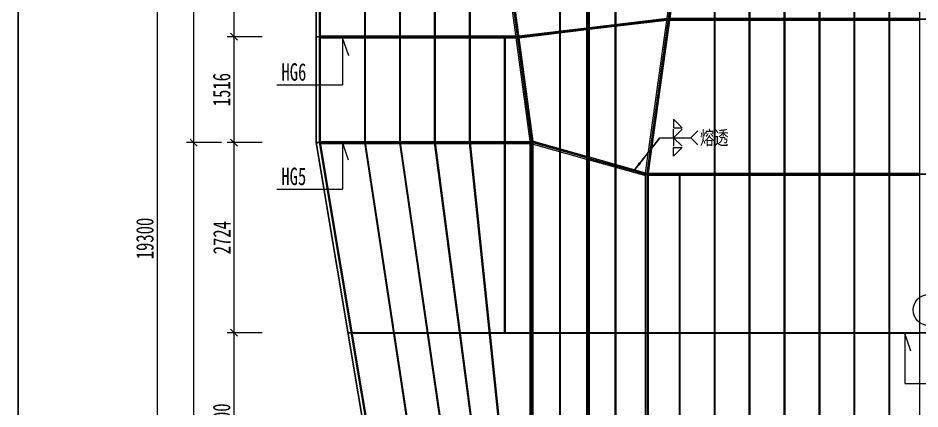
# Model space of a CAD drawing. Header units: millimetres. Extents: x -89049 to 410567, y -307459 to -100425.
# Drawn here: x 86067 to 98978, y -154312 to -148714 of the extents above; entities that cross this region are included whole.
import ezdxf
from ezdxf.enums import TextEntityAlignment as Align

# ---------------------------------------------------------------- set-up
doc = ezdxf.new("R2010")
doc.units = ezdxf.units.MM
doc.layers.get('Defpoints').update_dxf_attribs({"color": 8})
for name, color, linetype, lineweight in [('Dim', 4, 'Continuous', 15), ('文字', 7, 'Continuous', 15), ('细实线', 4, 'Continuous', 15), ('钢板粗线', 1, 'Continuous', 25)]:
    doc.layers.add(name, color=color, linetype=linetype, lineweight=lineweight)
doc.layers.add('Text', color=4, linetype='Continuous')
doc.styles.add('111', font='', dxfattribs={"width": 0.7})
doc.styles.add('BM_Dim', font='', dxfattribs={"width": 0.85})
doc.styles.add('SMEDI', font='', dxfattribs={"width": 0.75})
doc.styles.get("Standard").update_dxf_attribs({"font": ''})
doc.styles.get('111').set_extended_font_data('仿宋_GB2312')
doc.styles.get('BM_Dim').set_extended_font_data('仿宋_GB2312')
doc.styles.get('SMEDI').set_extended_font_data('仿宋_GB2312')
doc.styles.get('Standard').set_extended_font_data('仿宋_GB2312')
doc.dimstyles.new('200', dxfattribs={"dimscale": 0, "dimtxt": 2.5, "dimasz": 1, "dimexe": 1, "dimexo": 1, "dimgap": 0.6, "dimtad": 1, "dimdec": 0, "dimdsep": 46, "dimtxsty": '111', "dimblk": 'OBLIQUE', "dimcen": 0, "dimclrd": 4, "dimclre": 4, "dimclrt": 4, "dimadec": 1, "dimazin": 2, "dimtfac": 1, "dimtdec": 0, "dimtix": 1, "dimtmove": 2, "dimatfit": 3, "dimfxl": 4, "dimfxlon": 1, "dimtolj": 1, "dimlwd": -1, "dimlwe": -1, "dimarcsym": 0})
doc.dimstyles.new('MSteel_1.0_1.0', dxfattribs={"dimtxt": 3, "dimasz": 1.2, "dimexe": 1, "dimexo": 1, "dimgap": 1, "dimtad": 3, "dimtoh": 1, "dimdec": 0, "dimzin": 0, "dimdsep": 46, "dimtxsty": 'Standard', "dimblk": 'ARCHTICK', "dimcen": 0.09, "dimclrd": 3, "dimclre": 3, "dimadec": 0, "dimazin": 0, "dimtfac": 1, "dimtdec": 4, "dimtofl": 0, "dimtmove": 0, "dimatfit": 3, "dimfxl": 1, "dimtolj": 1, "dimtzin": 0, "dimarcsym": 0})

# ---------------------------------------------------------------- blocks, each defined once
blk = doc.blocks.new('_Oblique')
at = {"color": 0, "linetype": 'ByBlock', "lineweight": -2}
blk.add_line((-0.5, -0.5), (0.5, 0.5), dxfattribs=at)
blk = doc.blocks.new('*D3152')
at = {"layer": 'Defpoints', "color": 0, "transparency": 16777216}
for p in [(90336, -150497), (88580, -161521), (91879, -161521)]:
    blk.add_point(p, dxfattribs=at)
at = {"layer": '细实线', "color": 4, "transparency": 16777216}
for p, q in [((88980, -150497), (88480, -150497)), ((88580, -150497), (88580, -161521)), ((88980, -161521), (88480, -161521))]:
    blk.add_line(p, q, dxfattribs=at)
at = {"layer": '细实线', "color": 4, "transparency": 16777216, "xscale": 99.99999999999999, "yscale": 99.99999999999999, "zscale": 99.99999999999999}
for p, rotation in [((88580, -150497), 90), ((88580, -161521), 270)]:
    blk.add_blockref('_Oblique', p, dxfattribs=dict(at, rotation=rotation))
at = {"layer": '细实线', "color": 4, "transparency": 16777216, "insert": (88402, -156009), "char_height": 250, "attachment_point": 5, "rotation": 90, "style": '111'}
blk.add_mtext('\\A1;11024', dxfattribs=at)
blk = doc.blocks.new('*D3159')
at = {"layer": 'Defpoints', "color": 0, "transparency": 16777216}
for p in [(89160, -150497), (90336, -150497), (90794, -153221)]:
    blk.add_point(p, dxfattribs=at)
at = {"layer": '细实线', "color": 4, "transparency": 16777216}
for p, q in [((89560, -150497), (89060, -150497)), ((89160, -153221), (89160, -150497)), ((89560, -153221), (89060, -153221))]:
    blk.add_line(p, q, dxfattribs=at)
at = {"layer": '细实线', "color": 4, "transparency": 16777216, "xscale": 99.99999999999999, "yscale": 99.99999999999999, "zscale": 99.99999999999999}
for p, rotation in [((89160, -150497), 90), ((89160, -153221), 270)]:
    blk.add_blockref('_Oblique', p, dxfattribs=dict(at, rotation=rotation))
at = {"layer": '细实线', "color": 4, "transparency": 16777216, "insert": (88984, -151859), "char_height": 250, "attachment_point": 5, "rotation": 90, "style": '111'}
blk.add_mtext('\\A1;2724', dxfattribs=at)
blk = doc.blocks.new('*D3160')
at = {"layer": 'Defpoints', "color": 0, "transparency": 16777216}
for p in [(89160, -148981), (90336, -148981), (90336, -150497)]:
    blk.add_point(p, dxfattribs=at)
at = {"layer": '细实线', "color": 4, "transparency": 16777216}
for p, q in [((89560, -148981), (89060, -148981)), ((89160, -150497), (89160, -148981)), ((89560, -150497), (89060, -150497))]:
    blk.add_line(p, q, dxfattribs=at)
at = {"layer": '细实线', "color": 4, "transparency": 16777216, "xscale": 99.99999999999999, "yscale": 99.99999999999999, "zscale": 99.99999999999999}
for p, rotation in [((89160, -148981), 90), ((89160, -150497), 270)]:
    blk.add_blockref('_Oblique', p, dxfattribs=dict(at, rotation=rotation))
at = {"layer": '细实线', "color": 4, "transparency": 16777216, "insert": (88982, -149739), "char_height": 250, "attachment_point": 5, "rotation": 90, "style": '111'}
blk.add_mtext('\\A1;1516', dxfattribs=at)
blk = doc.blocks.new('*D3162')
at = {"layer": 'Defpoints', "color": 0, "transparency": 16777216}
for p in [(88062, -142221), (89940, -142221), (89349, -161521)]:
    blk.add_point(p, dxfattribs=at)
at = {"layer": '细实线', "color": 4, "transparency": 16777216}
for p, q in [((88462, -142221), (87962, -142221)), ((88062, -161521), (88062, -142221)), ((88462, -161521), (87962, -161521))]:
    blk.add_line(p, q, dxfattribs=at)
at = {"layer": '细实线', "color": 4, "transparency": 16777216, "xscale": 99.99999999999999, "yscale": 99.99999999999999, "zscale": 99.99999999999999}
for p, rotation in [((88062, -142221), 90), ((88062, -161521), 270)]:
    blk.add_blockref('_Oblique', p, dxfattribs=dict(at, rotation=rotation))
at = {"layer": '细实线', "color": 4, "transparency": 16777216, "insert": (87883, -151871), "char_height": 250, "attachment_point": 5, "rotation": 90, "style": '111'}
blk.add_mtext('\\A1;19300', dxfattribs=at)
blk = doc.blocks.new('*D3177')
at = {"layer": 'Defpoints', "color": 0, "transparency": 16777216}
for p in [(89940, -142221), (88580, -150497), (90336, -150497)]:
    blk.add_point(p, dxfattribs=at)
at = {"layer": '细实线', "color": 4, "transparency": 16777216}
for p, q in [((88980, -142221), (88480, -142221)), ((88580, -142221), (88580, -150497)), ((88980, -150497), (88480, -150497))]:
    blk.add_line(p, q, dxfattribs=at)
at = {"layer": '细实线', "color": 4, "transparency": 16777216, "xscale": 99.99999999999999, "yscale": 99.99999999999999, "zscale": 99.99999999999999}
for p, rotation in [((88580, -142221), 90), ((88580, -150497), 270)]:
    blk.add_blockref('_Oblique', p, dxfattribs=dict(at, rotation=rotation))
at = {"layer": '细实线', "color": 4, "transparency": 16777216, "insert": (88402, -146359), "char_height": 250, "attachment_point": 5, "rotation": 90, "style": '111'}
blk.add_mtext('\\A1;8276', dxfattribs=at)
blk = doc.blocks.new('_ArchTick')
at = {"color": 0, "linetype": 'ByBlock', "const_width": 0.15}
blk.add_lwpolyline([(-0.5, -0.5), (0.5, 0.5)], dxfattribs=at)
blk = doc.blocks.new('*D3181')
at = {"layer": 'Defpoints', "color": 0, "transparency": 16777216}
for p in [(89160, -146498), (90336, -146498), (90336, -148981)]:
    blk.add_point(p, dxfattribs=at)
at = {"layer": '细实线', "color": 4, "transparency": 16777216}
for p, q in [((89560, -146498), (89060, -146498)), ((89160, -148981), (89160, -146498)), ((89560, -148981), (89060, -148981))]:
    blk.add_line(p, q, dxfattribs=at)
at = {"layer": '细实线', "color": 4, "transparency": 16777216, "xscale": 99.99999999999999, "yscale": 99.99999999999999, "zscale": 99.99999999999999}
for p, rotation in [((89160, -146498), 90), ((89160, -148981), 270)]:
    blk.add_blockref('_Oblique', p, dxfattribs=dict(at, rotation=rotation))
at = {"layer": '细实线', "color": 4, "transparency": 16777216, "insert": (88982, -147740), "char_height": 250, "attachment_point": 5, "rotation": 90, "style": '111'}
blk.add_mtext('\\A1;2483', dxfattribs=at)
blk = doc.blocks.new('全融透1')
at = {"layer": 'Dim'}
blk.add_line((0, 0), (4.48, 0), dxfattribs=at)
for points in [[(2, 2.65), (2, 1.41), (3.23, 1.41)], [(2, -2.65), (2, -1.41), (3.23, -1.41)]]:
    blk.add_lwpolyline(points, close=True, dxfattribs=at)
for points in [[(3.23, 1.21), (2, 0), (2, 1.21)], [(3.23, -1.21), (2, 0), (2, -1.21)], [(5.48, 1), (4.48, 0), (5.48, -1)]]:
    blk.add_lwpolyline(points, dxfattribs=at)
at = {"layer": 'Text', "style": 'SMEDI', "width": 0.75}
blk.add_text('熔透', height=2, dxfattribs=at).set_placement((5.77, 0), align=Align.MIDDLE_LEFT)
blk = doc.blocks.new('*D3208')
at = {"layer": 'Defpoints', "color": 0, "transparency": 16777216}
for p in [(89160, -153221), (90794, -153221), (91211, -155721)]:
    blk.add_point(p, dxfattribs=at)
at = {"layer": '细实线', "color": 4, "transparency": 16777216}
for p, q in [((89560, -153221), (89060, -153221)), ((89160, -155721), (89160, -153221)), ((89560, -155721), (89060, -155721))]:
    blk.add_line(p, q, dxfattribs=at)
at = {"layer": '细实线', "color": 4, "transparency": 16777216, "xscale": 99.99999999999999, "yscale": 99.99999999999999, "zscale": 99.99999999999999}
for p, rotation in [((89160, -153221), 90), ((89160, -155721), 270)]:
    blk.add_blockref('_Oblique', p, dxfattribs=dict(at, rotation=rotation))
at = {"layer": '细实线', "color": 4, "transparency": 16777216, "insert": (88982, -154471), "char_height": 250, "attachment_point": 5, "rotation": 90, "style": '111'}
blk.add_mtext('\\A1;2500', dxfattribs=at)

msp = doc.modelspace()

# ---------------------------------------------------------------- linework, layer by layer
at = {"layer": 'Defpoints'}
for p, q in [((94225.1, -142341.1), (94225.1, -159721.1)), ((93827.4, -161321.1), (93827.4, -142491.1)), ((94622.8, -161321.1), (94622.8, -142491.1)), ((96036.9, -142491.1), (96036.9, -161321.1)), ((96536.9, -142491.1), (96536.9, -161321.1)), ((97036.9, -142491.1), (97036.9, -161321.1)), ((97536.9, -142491.1), (97536.9, -161321.1)), ((98036.9, -142491.1), (98036.9, -161321.1)), ((98536.9, -142491.1), (98536.9, -161321.1)), ((93036.9, -153221.1), (93036.9, -148981.1)), ((95536.9, -150949.3), (95536.9, -161321.1)), ((90793.3, -153221.1), (108920.7, -153221.1))]:
    msp.add_line(p, q, dxfattribs=at)
for points in [[(47566.6, -138634.1), (86066.6, -138634.1), (86066.6, -164214.1), (47566.6, -164214.1)], [(86066.6, -138634.1), (124566.6, -138634.1), (124566.6, -164214.1), (86066.6, -164214.1)]]:
    msp.add_lwpolyline(points, close=True, dxfattribs=at)
for points in [[(90386, -142341.1), (90386, -150497.4), (92193.2, -161321.1)], [(93418.8, -157721.1), (93418.8, -150478), (92942.5, -146938), (93409.7, -143638.9), (93409.7, -142341.1)], [(95070.8, -161321.1), (95070.8, -150929.9), (95528.2, -147656.4), (95040.5, -144078.7), (95040.5, -142341.1)], [(92679.6, -161321.1), (91036.9, -150497.4), (91036.9, -142491.1)], [(93110.2, -161321.1), (91536.9, -150497.4), (91536.9, -142491.1)], [(93049.5, -158221.1), (92036.9, -150497.4), (92036.9, -142491.1)], [(93080.6, -155721.1), (92536.9, -150497.4), (92536.9, -142491.1)], [(90336, -148981.1), (93237.6, -148981.1), (95358.2, -148728.5), (108920.7, -148728.5)], [(90336, -150497.4), (93438.8, -150497.4)], [(93438.8, -150497.4), (94205.1, -150712.2)], [(94245.1, -150723.4), (95050.8, -150949.3)], [(95050.8, -150949.3), (108920.7, -150949.3)]]:
    msp.add_lwpolyline(points, dxfattribs=at)
at = {"layer": '细实线', "ltscale": 4}
for p, q in [((93821.4, -161321.1), (93821.4, -142503.1)), ((93833.4, -161321.1), (93833.4, -142503.1)), ((94616.8, -161321.1), (94616.8, -142503.1)), ((94628.8, -161321.1), (94628.8, -142503.1)), ((96030.9, -142503.1), (96030.9, -161321.1)), ((96042.9, -142503.1), (96042.9, -161321.1)), ((96530.9, -142503.1), (96530.9, -161321.1)), ((96542.9, -142503.1), (96542.9, -161321.1)), ((97030.9, -142503.1), (97030.9, -161321.1)), ((97042.9, -142503.1), (97042.9, -161321.1)), ((97530.9, -142503.1), (97530.9, -161321.1)), ((97542.9, -142503.1), (97542.9, -161321.1)), ((98030.9, -142503.1), (98030.9, -161321.1)), ((98042.9, -142503.1), (98042.9, -161321.1)), ((98530.9, -142503.1), (98530.9, -161321.1)), ((98542.9, -142503.1), (98542.9, -161321.1)), ((93030.9, -153215.1), (93030.9, -148995.1)), ((93042.9, -153215.1), (93042.9, -148995.1)), ((95530.9, -150963.3), (95530.9, -161321.1)), ((95542.9, -150963.3), (95542.9, -161321.1)), ((90849.3, -153215.1), (98974.9, -153215.1)), ((90851.3, -153227.1), (98974.9, -153227.1))]:
    msp.add_line(p, q, dxfattribs=at)
at = {"layer": '细实线', "color": 3}
for p, q in [((94205.1, -142503.1), (94205.1, -159721.1)), ((94245.1, -142503.1), (94245.1, -159721.1)), ((95090.8, -150935.3), (98974.9, -150935.3)), ((95090.8, -150963.3), (98974.9, -150963.3))]:
    msp.add_line(p, q, dxfattribs=at)
at = {"layer": '细实线', "color": 2, "ltscale": 4}
msp.add_line((98974.9, -161321.1), (98974.9, -142503.1), dxfattribs=at)
at = {"layer": '细实线'}
for p, q in [((90712.9, -148995.1), (90712.9, -149669.1)), ((90800.1, -149252.8), (90712.9, -148995.1)), ((89773.2, -149669.1), (90712.9, -149669.1)), ((90711.7, -150490.6), (90711.7, -151164.6)), ((90798.9, -150748.4), (90711.7, -150490.6)), ((89772, -151164.6), (90711.7, -151164.6)), ((98763, -153227.1), (98763, -153947.3)), ((98850.1, -153484.9), (98763, -153227.1)), ((98763, -153947.3), (99938.4, -153947.3))]:
    msp.add_line(p, q, dxfattribs=at)
at = {"layer": '细实线', "color": 2, "ltscale": 4}
for points in [[(90379, -142341.1), (90379, -150497.4), (92186.2, -161321.1)], [(90393, -142341.1), (90393, -150497.4), (92200.2, -161321.1)]]:
    msp.add_lwpolyline(points, dxfattribs=at)
at = {"layer": '细实线', "ltscale": 4}
for points in [[(92673.6, -161321.1), (91030.9, -150497.4), (91030.9, -142503.1)], [(92685.6, -161321.1), (91042.9, -150497.4), (91042.9, -142503.1)], [(93104.2, -161321.1), (91530.9, -150497.4), (91530.9, -142503.1)], [(93116.2, -161321.1), (91542.9, -150497.4), (91542.9, -142503.1)], [(93042.7, -158215.1), (92030.9, -150497.4), (92030.9, -142503.1)], [(93054.7, -158215.1), (92042.9, -150497.4), (92042.9, -142503.1)], [(93074, -155715.1), (92530.9, -150497.4), (92530.9, -142503.1)], [(93086, -155715.1), (92542.9, -150497.4), (92542.9, -142503.1)]]:
    msp.add_lwpolyline(points, dxfattribs=at)
at = {"layer": '细实线', "color": 3}
for points in [[(93398.8, -157721.1), (93398.8, -150479.3), (92922.3, -146938), (93389.7, -143637.5), (93389.7, -142503.1)], [(93438.8, -157721.1), (93438.8, -150476.6), (92962.7, -146938.1), (93429.7, -143640.3), (93429.7, -142503.1)], [(95050.8, -161321.1), (95050.8, -150928.5), (95508, -147656.3), (95020.5, -144080), (95020.5, -142503.1)], [(95090.8, -161321.1), (95090.8, -150931.3), (95548.4, -147656.4), (95060.5, -144077.3), (95060.5, -142503.1)], [(94245.1, -148847), (95360.2, -148714.2)], [(94245.1, -148875.2), (95356.2, -148742.8)], [(95396.7, -148742.5), (98974.9, -148742.5)], [(95400.6, -148714.5), (98974.9, -148714.5)], [(93235.7, -148967.2), (94205.1, -148851.7)], [(90393, -148967.1), (93195.3, -148967.1)], [(90393, -148995.1), (93199.1, -148995.1)], [(93239.4, -148994.9), (94205.1, -148879.9)], [(90393, -150483.4), (93398.8, -150483.4)], [(90395.3, -150511.4), (93398.8, -150511.4)], [(93438.8, -150476.6), (94205.1, -150691.4)], [(93438.8, -150518.2), (94205.1, -150733)], [(94245.1, -150702.7), (95050.8, -150928.5)], [(94245.1, -150744.2), (95050.8, -150970.1)]]:
    msp.add_lwpolyline(points, dxfattribs=at)
at = {"layer": '细实线'}
msp.add_circle((99101.8, -152894.8), 221.2, dxfattribs=at)
at = {"layer": '钢板粗线'}
msp.add_lwpolyline([(90336, -142341.1), (90336, -150497.4), (92143.2, -161321.1)], dxfattribs=at)

# ---------------------------------------------------------------- block references
at = {"layer": '细实线', "color": 8, "xscale": 100, "yscale": 100, "zscale": 100}
msp.add_blockref('全融透1', (95252.2, -150427.2), dxfattribs=at)

# ---------------------------------------------------------------- texts
at = {"layer": '文字', "style": 'BM_Dim', "width": 0.7}
for s, p in [('HG6', (90015.5, -149685.5)), ('HG5', (90014.3, -151181))]:
    msp.add_text(s, height=250, dxfattribs=at).set_placement(p, align=Align.BOTTOM_CENTER)

# ---------------------------------------------------------------- dimensions: what is measured, and where the dimension line sits
at = {"layer": '细实线'}
for base, p1, p2, angle, picture, middle in [((88062.4, -142221.1), (89349.5, -161521.1), (89939.8, -142221.1), 90, '*D3162', (87883.5, -151871.1)), ((88580.5, -150497.4), (89939.8, -142221.1), (90336, -150497.4), 270, '*D3177', (88401.6, -146359.3)), ((89160.4, -146498.2), (90336, -148981.1), (90336, -146498.2), 90, '*D3181', (88981.5, -147739.6)), ((89160.4, -148981.1), (90336, -150497.4), (90336, -148981.1), 90, '*D3160', (88981.5, -149739.2)), ((88580.5, -161521.1), (90336, -150497.4), (91878.7, -161521.1), 270, '*D3152', (88401.6, -156009.3)), ((89160.4, -150497.4), (90793.8, -153221.1), (90336, -150497.4), 90, '*D3159', (88984.2, -151859.3)), ((89160.4, -153221.1), (91211, -155721.1), (90793.8, -153221.1), 90, '*D3208', (88981.5, -154471.1))]:
    dim = msp.add_linear_dim(base=base, p1=p1, p2=p2, angle=angle, dimstyle='200', override={"dimscale": 100, "dimblk": 'Oblique'}, dxfattribs=at)
    dim.commit()
    dim.dimension.update_dxf_attribs({"geometry": picture, "text_midpoint": middle})

# ---------------------------------------------------------------- leaders
at = {"layer": 'Dim'}
msp.add_leader([(94895.6, -150885), (95252.2, -150427.2)], dimstyle='MSteel_1.0_1.0', override={"dimscale": 100, "dimclrd": 256}, dxfattribs=at)

doc.saveas('drawing.dxf')
